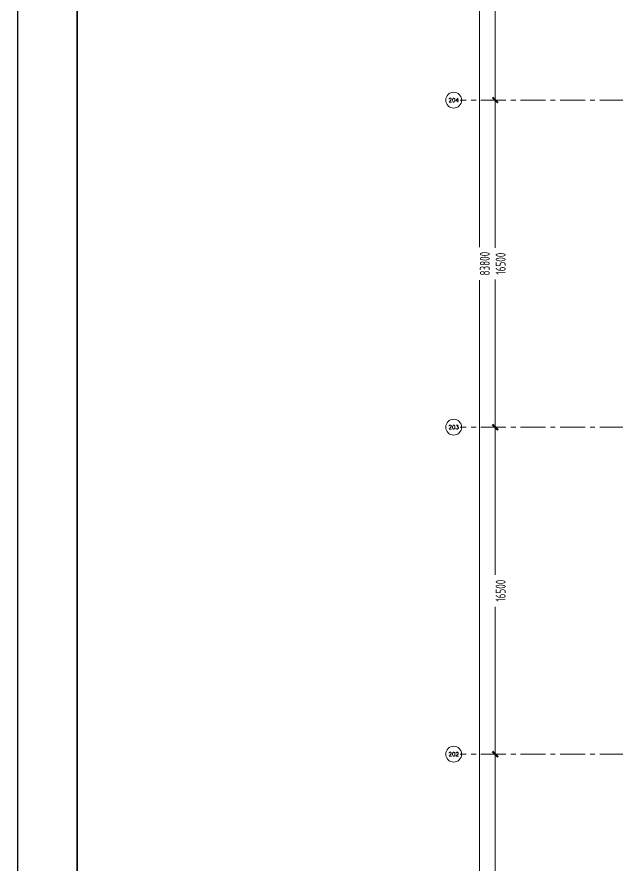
# Model space of a CAD drawing. Extents: x -1201378 to 2367219, y -619313 to 244905.
# Drawn here: x -573511 to -543242, y -53189 to -10402 of the extents above; entities that cross this region are included whole.
import ezdxf
from ezdxf.enums import TextEntityAlignment as Align

# ---------------------------------------------------------------- set-up
doc = ezdxf.new("R2010")
doc.units = 0
doc.header["$LTSCALE"] = 1000
doc.linetypes.add('CENTER', pattern=[2, 1.25, -0.25, 0.25, -0.25])
doc.layers.get('0').update_dxf_attribs({"linetype": 'CONTINUOUS'})
doc.layers.get('Defpoints').update_dxf_attribs({"linetype": 'CONTINUOUS'})
doc.layers.add('0-cxFrame', color=155, linetype='CONTINUOUS')
for name, color, linetype, lineweight in [('0-cxText', 131, 'CONTINUOUS', 25), ('S-axis', 111, 'CONTINUOUS', 0), ('S-dote', 5, 'CENTER', 0)]:
    doc.layers.add(name, color=color, linetype=linetype, lineweight=lineweight)
doc.styles.add('_TCH_AXIS', font='COMPLEX', dxfattribs={"bigfont": 'GBCBIG'})
doc.styles.add('cx_tuming', font='simhei.ttf')
doc.styles.add('cx_tuqian1', font='')
doc.styles.add('TSSD_Dimension', font='tssdeng.shx', dxfattribs={"width": 0.7, "bigfont": 'hztxt.shx'})
doc.styles.add('黑体', font='simhei.ttf', dxfattribs={"width": 0.8})
doc.styles.get('cx_tuqian1').set_extended_font_data('SimSun')
doc.dimstyles.new('TSSD_200_200', dxfattribs={"dimtxt": 500, "dimasz": 200, "dimexe": 200, "dimexo": 500, "dimgap": 200, "dimtad": 1, "dimdec": 0, "dimzin": 0, "dimdsep": 46, "dimtxsty": 'TSSD_Dimension', "dimblk": 'ARCHTICK', "dimcen": 0, "dimdle": 200, "dimclrt": 7, "dimadec": 0, "dimazin": 0, "dimtfac": 1, "dimtdec": 0, "dimtix": 1, "dimtmove": 2, "dimatfit": 3, "dimfxl": 1, "dimtolj": 1, "dimtzin": 0, "dimarcsym": 0})

# ---------------------------------------------------------------- blocks, each defined once
blk = doc.blocks.new('_ArchTick')
at = {"color": 0, "linetype": 'ByBlock', "const_width": 0.5}
blk.add_lwpolyline([(-0.71, -0.71), (0.71, 0.71)], dxfattribs=at)
blk = doc.blocks.new('*D60')
at = {"layer": 'Defpoints', "color": 0, "transparency": 16777216}
for p in [(-248565, -247598), (-249387, -264098), (-248565, -264098)]:
    blk.add_point(p, dxfattribs=at)
at = {"layer": 'S-axis', "color": 0, "lineweight": -2, "transparency": 16777216}
for p, q in [((-249065, -247598), (-249587, -247598)), ((-249387, -247398), (-249387, -255042)), ((-249387, -264298), (-249387, -256654)), ((-249065, -264098), (-249587, -264098))]:
    blk.add_line(p, q, dxfattribs=at)
at = {"layer": 'S-axis', "color": 0, "lineweight": -2, "transparency": 16777216, "xscale": 200, "yscale": 200, "zscale": 200}
for p, rotation in [((-249387, -247598), 90), ((-249387, -264098), 270)]:
    blk.add_blockref('_ArchTick', p, dxfattribs=dict(at, rotation=rotation))
at = {"layer": 'S-axis', "color": 7, "transparency": 16777216, "insert": (-249112, -255848), "char_height": 500, "attachment_point": 5, "rotation": 90, "style": 'TSSD_Dimension'}
blk.add_mtext('\\A1;16500', dxfattribs=at)
blk = doc.blocks.new('*D61')
at = {"layer": 'Defpoints', "color": 0, "transparency": 16777216}
for p in [(-248565, -231098), (-249387, -247598), (-248565, -247598)]:
    blk.add_point(p, dxfattribs=at)
at = {"layer": 'S-axis', "color": 0, "lineweight": -2, "transparency": 16777216}
for p, q in [((-249387, -230898), (-249387, -238542)), ((-249065, -231098), (-249587, -231098)), ((-249387, -247798), (-249387, -240154)), ((-249065, -247598), (-249587, -247598))]:
    blk.add_line(p, q, dxfattribs=at)
at = {"layer": 'S-axis', "color": 0, "lineweight": -2, "transparency": 16777216, "xscale": 200, "yscale": 200, "zscale": 200}
for p, rotation in [((-249387, -231098), 90), ((-249387, -247598), 270)]:
    blk.add_blockref('_ArchTick', p, dxfattribs=dict(at, rotation=rotation))
at = {"layer": 'S-axis', "color": 7, "transparency": 16777216, "insert": (-249112, -239348), "char_height": 500, "attachment_point": 5, "rotation": 90, "style": 'TSSD_Dimension'}
blk.add_mtext('\\A1;16500', dxfattribs=at)
blk = doc.blocks.new('*D62')
at = {"layer": 'Defpoints', "color": 0, "transparency": 16777216}
for p in [(-248565, -214598), (-249387, -231098), (-248565, -231098)]:
    blk.add_point(p, dxfattribs=at)
at = {"layer": 'S-axis', "color": 0, "lineweight": -2, "transparency": 16777216}
for p, q in [((-249065, -214598), (-249587, -214598)), ((-249387, -214398), (-249387, -222042)), ((-249387, -231298), (-249387, -223654)), ((-249065, -231098), (-249587, -231098))]:
    blk.add_line(p, q, dxfattribs=at)
at = {"layer": 'S-axis', "color": 0, "lineweight": -2, "transparency": 16777216, "xscale": 200, "yscale": 200, "zscale": 200}
for p, rotation in [((-249387, -214598), 90), ((-249387, -231098), 270)]:
    blk.add_blockref('_ArchTick', p, dxfattribs=dict(at, rotation=rotation))
at = {"layer": 'S-axis', "color": 7, "transparency": 16777216, "insert": (-249112, -222848), "char_height": 500, "attachment_point": 5, "rotation": 90, "style": 'TSSD_Dimension'}
blk.add_mtext('\\A1;16500', dxfattribs=at)
blk = doc.blocks.new('*D63')
at = {"layer": 'Defpoints', "color": 0, "transparency": 16777216}
for p in [(-248565, -198098), (-249387, -214598), (-248565, -214598)]:
    blk.add_point(p, dxfattribs=at)
at = {"layer": 'S-axis', "color": 0, "lineweight": -2, "transparency": 16777216}
for p, q in [((-249065, -198098), (-249587, -198098)), ((-249387, -197898), (-249387, -205542)), ((-249387, -214798), (-249387, -207154)), ((-249065, -214598), (-249587, -214598))]:
    blk.add_line(p, q, dxfattribs=at)
at = {"layer": 'S-axis', "color": 0, "lineweight": -2, "transparency": 16777216, "xscale": 200, "yscale": 200, "zscale": 200}
for p, rotation in [((-249387, -198098), 90), ((-249387, -214598), 270)]:
    blk.add_blockref('_ArchTick', p, dxfattribs=dict(at, rotation=rotation))
at = {"layer": 'S-axis', "color": 7, "transparency": 16777216, "insert": (-249112, -206348), "char_height": 500, "attachment_point": 5, "rotation": 90, "style": 'TSSD_Dimension'}
blk.add_mtext('\\A1;16500', dxfattribs=at)
blk = doc.blocks.new('*D114')
at = {"layer": 'Defpoints', "color": 0, "transparency": 16777216}
for p in [(-248665, -180948), (-250187, -264748), (-248665, -264748)]:
    blk.add_point(p, dxfattribs=at)
at = {"layer": 'S-axis', "color": 0, "lineweight": -2, "transparency": 16777216}
for p, q in [((-249165, -180948), (-250387, -180948)), ((-250187, -180748), (-250187, -222015)), ((-250187, -264948), (-250187, -223681)), ((-249165, -264748), (-250387, -264748))]:
    blk.add_line(p, q, dxfattribs=at)
at = {"layer": 'S-axis', "color": 0, "lineweight": -2, "transparency": 16777216, "xscale": 200, "yscale": 200, "zscale": 200}
for p, rotation in [((-250187, -180948), 90), ((-250187, -264748), 270)]:
    blk.add_blockref('_ArchTick', p, dxfattribs=dict(at, rotation=rotation))
at = {"layer": 'S-axis', "color": 7, "transparency": 16777216, "insert": (-249912, -222848), "char_height": 500, "attachment_point": 5, "rotation": 90, "style": 'TSSD_Dimension'}
blk.add_mtext('\\A1;83800', dxfattribs=at)
blk = doc.blocks.new('TK22.A0 L(Dragon)')
at = {"layer": '0-cxFrame', "color": 7, "const_width": 0.5}
blk.add_lwpolyline([(0, 0), (-1486, 0), (-1486, 841), (0, 841)], close=True, dxfattribs=at)
at = {"layer": '0-cxFrame', "const_width": 0.5}
blk.add_lwpolyline([(-80, 10), (-1466, 10), (-1466, 831), (-80, 831)], close=True, dxfattribs=at)
at = {"style": '黑体', "flags": 4}
blk.add_attdef('图幅', text='', height=3.3, dxfattribs=at).set_placement((-40, 3), align=Align.RIGHT)
at = {"layer": '0-cxText', "flags": 4}
for tag, height, style, p in [('建设单位', 3.5, 'cx_tuming', (-45, 240)), ('项目名称', 3.5, 'cx_tuming', (-45, 210)), ('子项名称', 3.5, 'cx_tuming', (-45, 180)), ('工程编号', 3.3, 'cx_tuqian1', (-35, 165)), ('图名1', 3.5, 'cx_tuming', (-45, 87)), ('图名2', 3.5, 'cx_tuming', (-45, 79)), ('图名3', 3.5, 'cx_tuming', (-45, 71)), ('出图日期', 3.3, 'cx_tuqian1', (-39, 60)), ('专业', 3.3, 'cx_tuqian1', (-55, 52)), ('图号', 3.3, 'cx_tuqian1', (-55, 44)), ('版次', 3.3, 'cx_tuqian1', (-20, 44))]:
    blk.add_attdef(tag, text='', height=height, dxfattribs=dict(at, style=style)).set_placement(p, align=Align.MIDDLE)
at = {"layer": 'Defpoints', "color": 6, "flags": 4}
for tag, height, style, p in [('tufu', 3.3, '黑体', (-12, 12)), ('dwfname', 4, 'cx_tuqian1', (-80, 3))]:
    blk.add_attdef(tag, text='', height=height, dxfattribs=dict(at, style=style)).set_placement(p, align=Align.RIGHT)
blk = doc.blocks.new('2#轴网')
at = {"layer": 'S-axis'}
for centre in [(-251479.7, -214597), (-251479.7, -231097), (-251479.7, -247597)]:
    blk.add_circle(centre, 400, dxfattribs=at)
at = {"layer": 'S-dote'}
for p, q in [((-74854.3, -214598.2), (-251154.3, -214598.2)), ((-74854.3, -231098.2), (-251154.3, -231098.2)), ((-74854.3, -247598.2), (-251154.3, -247598.2))]:
    blk.add_line(p, q, dxfattribs=at)
at = {"layer": 'S-axis', "style": '_TCH_AXIS'}
for s, height, p, p2 in [('204', 196.63, (-251741.8, -214695.4), (-251217.5, -214695.4)), ('203', 202.97, (-251740.6, -231198.5), (-251218.7, -231198.5)), ('202', 202.97, (-251740.6, -247698.5), (-251218.7, -247698.5))]:
    blk.add_text(s, height=height, dxfattribs=at).set_placement(p, p2, align=Align.FIT)
at = {"layer": 'S-axis'}
for base, p1, p2, picture, middle in [((-250186.9, -264748.2), (-248664.7, -180948.2), (-248664.7, -264748.2), '*D114', (-249911.9, -222848.2)), ((-249386.9, -214598.2), (-248564.7, -198098.2), (-248564.7, -214598.2), '*D63', (-249111.9, -206348.2)), ((-249386.9, -231098.2), (-248564.7, -214598.2), (-248564.7, -231098.2), '*D62', (-249111.9, -222848.2)), ((-249386.9, -247598.2), (-248564.7, -231098.2), (-248564.7, -247598.2), '*D61', (-249111.9, -239348.2)), ((-249386.9, -264098.2), (-248564.7, -247598.2), (-248564.7, -264098.2), '*D60', (-249111.9, -255848.2))]:
    dim = blk.add_linear_dim(base=base, p1=p1, p2=p2, angle=270, dimstyle='TSSD_200_200', dxfattribs=at)
    dim.commit()
    dim.dimension.update_dxf_attribs({"geometry": picture, "text_midpoint": middle, "dimtype": 161})

msp = doc.modelspace()

# ---------------------------------------------------------------- block references
at = {"layer": '0-cxFrame', "xscale": 150, "yscale": 150, "zscale": 150}
msp.add_blockref('TK22.A0 L(Dragon)', (-350573.1, -96102.2), dxfattribs=at)
at = {"layer": 'S-axis'}
msp.add_blockref('2#轴网', (-300000, 200000), dxfattribs=at)

doc.saveas('drawing.dxf')
